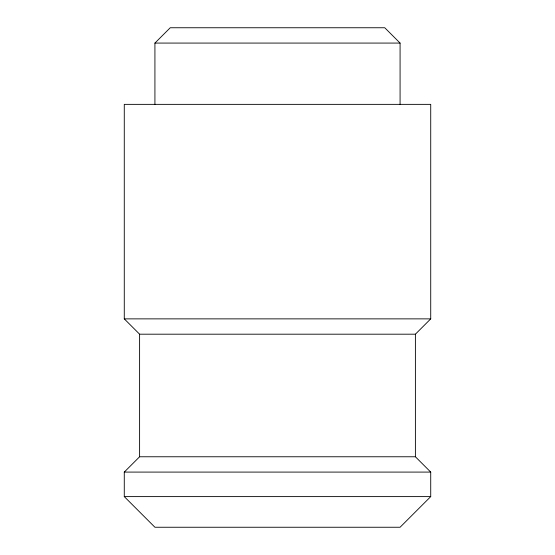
<?xml version="1.0" encoding="UTF-8"?>
<svg xmlns="http://www.w3.org/2000/svg" width="555" height="555" viewBox="0 0 555 555"><rect width="100%" height="100%" fill="white"/><g stroke="black" fill="none" stroke-linecap="round" stroke-linejoin="round"><path stroke-width="0.83" d="M154.921 104.361L154.921 43.075L170.246 27.75L384.754 27.75L400.079 43.075L400.079 104.361M124.278 472.09L139.603 456.765L415.397 456.765L430.722 472.09L430.722 496.607L400.079 527.25L154.921 527.25L124.278 496.607L124.278 472.09L430.722 472.09M415.397 334.193L430.722 318.868L430.722 104.361L124.278 104.361L124.278 318.868L139.603 334.193L415.397 334.193L415.397 456.765M154.921 43.075L400.079 43.075M124.278 318.868L430.722 318.868M124.278 496.607L430.722 496.607M139.603 334.193L139.603 456.765"/></g></svg>
